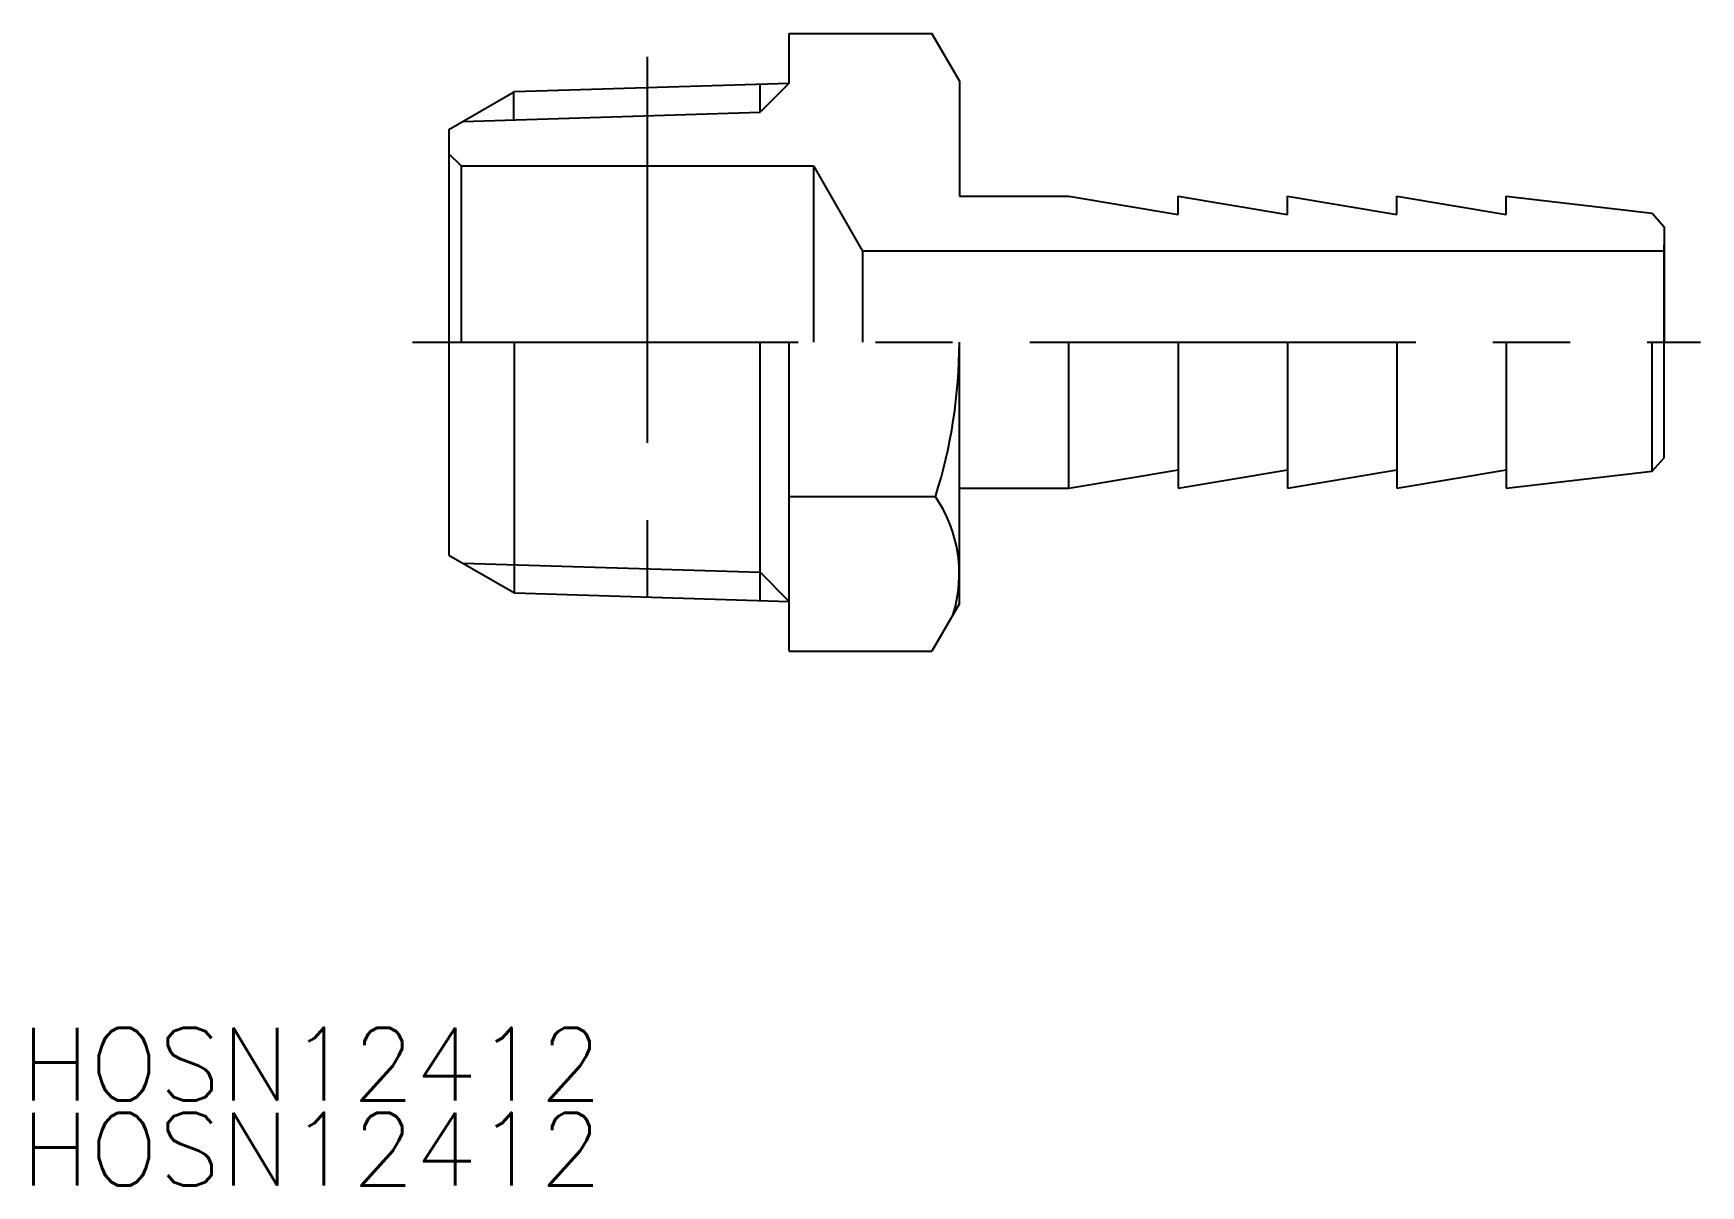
# Model space of a CAD drawing. Extents: x 0 to 287, y 0 to 283.
# Drawn here: x 218.7 to 287.3, y 235.4 to 282.8 of the extents above; entities outside this region: 1.
import ezdxf

# ---------------------------------------------------------------- set-up
doc = ezdxf.new("R2010")
doc.units = 0
doc.header["$LTSCALE"] = 0.5
doc.linetypes.add('CENTER', pattern=[50.8, 31.75, -6.35, 6.35, -6.35])
doc.layers.get('0').update_dxf_attribs({"linetype": 'CONTINUOUS'})
doc.layers.add('CENTER', color=1, linetype='CENTER')
doc.styles.get("Standard").update_dxf_attribs({"font": 'txt.shx', "bigfont": '@extfont2.shx'})

msp = doc.modelspace()

# ---------------------------------------------------------------- linework, layer by layer
at = {"color": 7, "linetype": 'CONTINUOUS'}
for p, q in [((249.788, 282.833), (255.661, 282.833)), ((249.788, 280.787), (249.788, 282.833)), ((256.788, 280.881), (255.661, 282.833)), ((238.491, 280.441), (249.788, 280.787)), ((248.589, 279.588), (248.589, 280.75)), ((256.788, 280.881), (256.788, 276.131)), ((235.788, 278.881), (238.451, 280.419)), ((238.451, 280.419), (238.491, 280.441)), ((238.451, 280.419), (238.451, 279.278)), ((235.788, 278.881), (235.788, 261.381)), ((236.288, 277.381), (235.788, 277.881)), ((236.288, 277.381), (236.288, 270.131)), ((236.288, 277.381), (250.788, 277.381)), ((250.788, 277.381), (250.788, 270.131)), ((250.788, 277.381), (252.808, 273.881)), ((256.788, 276.131), (261.288, 276.131)), ((261.288, 276.131), (265.788, 275.381)), ((265.788, 276.131), (270.288, 275.381)), ((265.788, 275.381), (265.788, 276.131)), ((270.288, 276.131), (274.788, 275.381)), ((270.288, 275.381), (270.288, 276.131)), ((274.788, 276.131), (279.288, 275.381)), ((274.788, 275.381), (274.788, 276.131)), ((279.288, 276.131), (285.291, 275.438)), ((279.288, 275.381), (279.288, 276.131)), ((285.291, 275.438), (285.788, 274.881)), ((285.788, 274.881), (285.788, 270.131)), ((285.788, 273.881), (252.808, 273.881)), ((252.808, 273.881), (252.808, 270.131)), ((285.788, 270.131), (285.788, 274.131)), ((238.491, 259.82), (238.491, 270.131)), ((248.589, 259.511), (248.589, 270.131)), ((249.788, 257.429), (249.788, 270.131)), ((256.788, 259.381), (256.788, 270.131)), ((261.288, 264.131), (261.288, 270.131)), ((265.788, 270.131), (265.788, 264.131)), ((270.288, 270.131), (270.288, 264.131)), ((274.788, 270.131), (274.788, 264.131)), ((279.288, 270.131), (279.288, 264.131)), ((285.291, 264.824), (285.291, 270.131)), ((285.788, 265.381), (285.788, 270.131)), ((261.288, 264.131), (265.788, 264.881)), ((265.788, 264.131), (270.288, 264.881)), ((270.288, 264.131), (274.788, 264.881)), ((274.788, 264.131), (279.288, 264.881)), ((279.288, 264.131), (285.291, 264.824)), ((285.291, 264.824), (285.788, 265.381)), ((256.788, 264.131), (261.288, 264.131)), ((255.805, 263.78), (249.788, 263.78)), ((235.788, 261.381), (238.491, 259.82)), ((238.491, 259.82), (249.788, 259.475)), ((256.788, 259.381), (255.661, 257.429)), ((249.788, 257.429), (255.661, 257.429))]:
    msp.add_line(p, q, dxfattribs=at)
at = {"color": 3, "linetype": 'CONTINUOUS'}
for p, q in [((249.788, 280.787), (248.589, 279.588)), ((236.365, 279.214), (248.589, 279.588)), ((236.365, 261.047), (248.589, 260.673)), ((249.788, 259.475), (248.589, 260.673))]:
    msp.add_line(p, q, dxfattribs=at)
at = {"color": 7, "linetype": 'CONTINUOUS'}
for centre, radius, start, end in [((235.77, 270.131), 21.018, 342.41205, 0), ((251.165, 260.605), 5.623, 342.87901, 34.38425)]:
    msp.add_arc(centre, radius, start, end, dxfattribs=at)
msp.add_point((0, 0))
at = {"layer": 'CENTER', "color": 1, "linetype": 'CENTER'}
for p, q in [((243.944, 281.866), (243.944, 258.396)), ((234.288, 270.131), (287.288, 270.131))]:
    msp.add_line(p, q, dxfattribs=at)

# ---------------------------------------------------------------- texts
at = {"color": 7, "linetype": 'CONTINUOUS'}
for p in [(218.177, 238.944), (218.177, 235.449)]:
    msp.add_text('HOSN12412', height=3, dxfattribs=at).set_placement(p)

doc.saveas('drawing.dxf')
